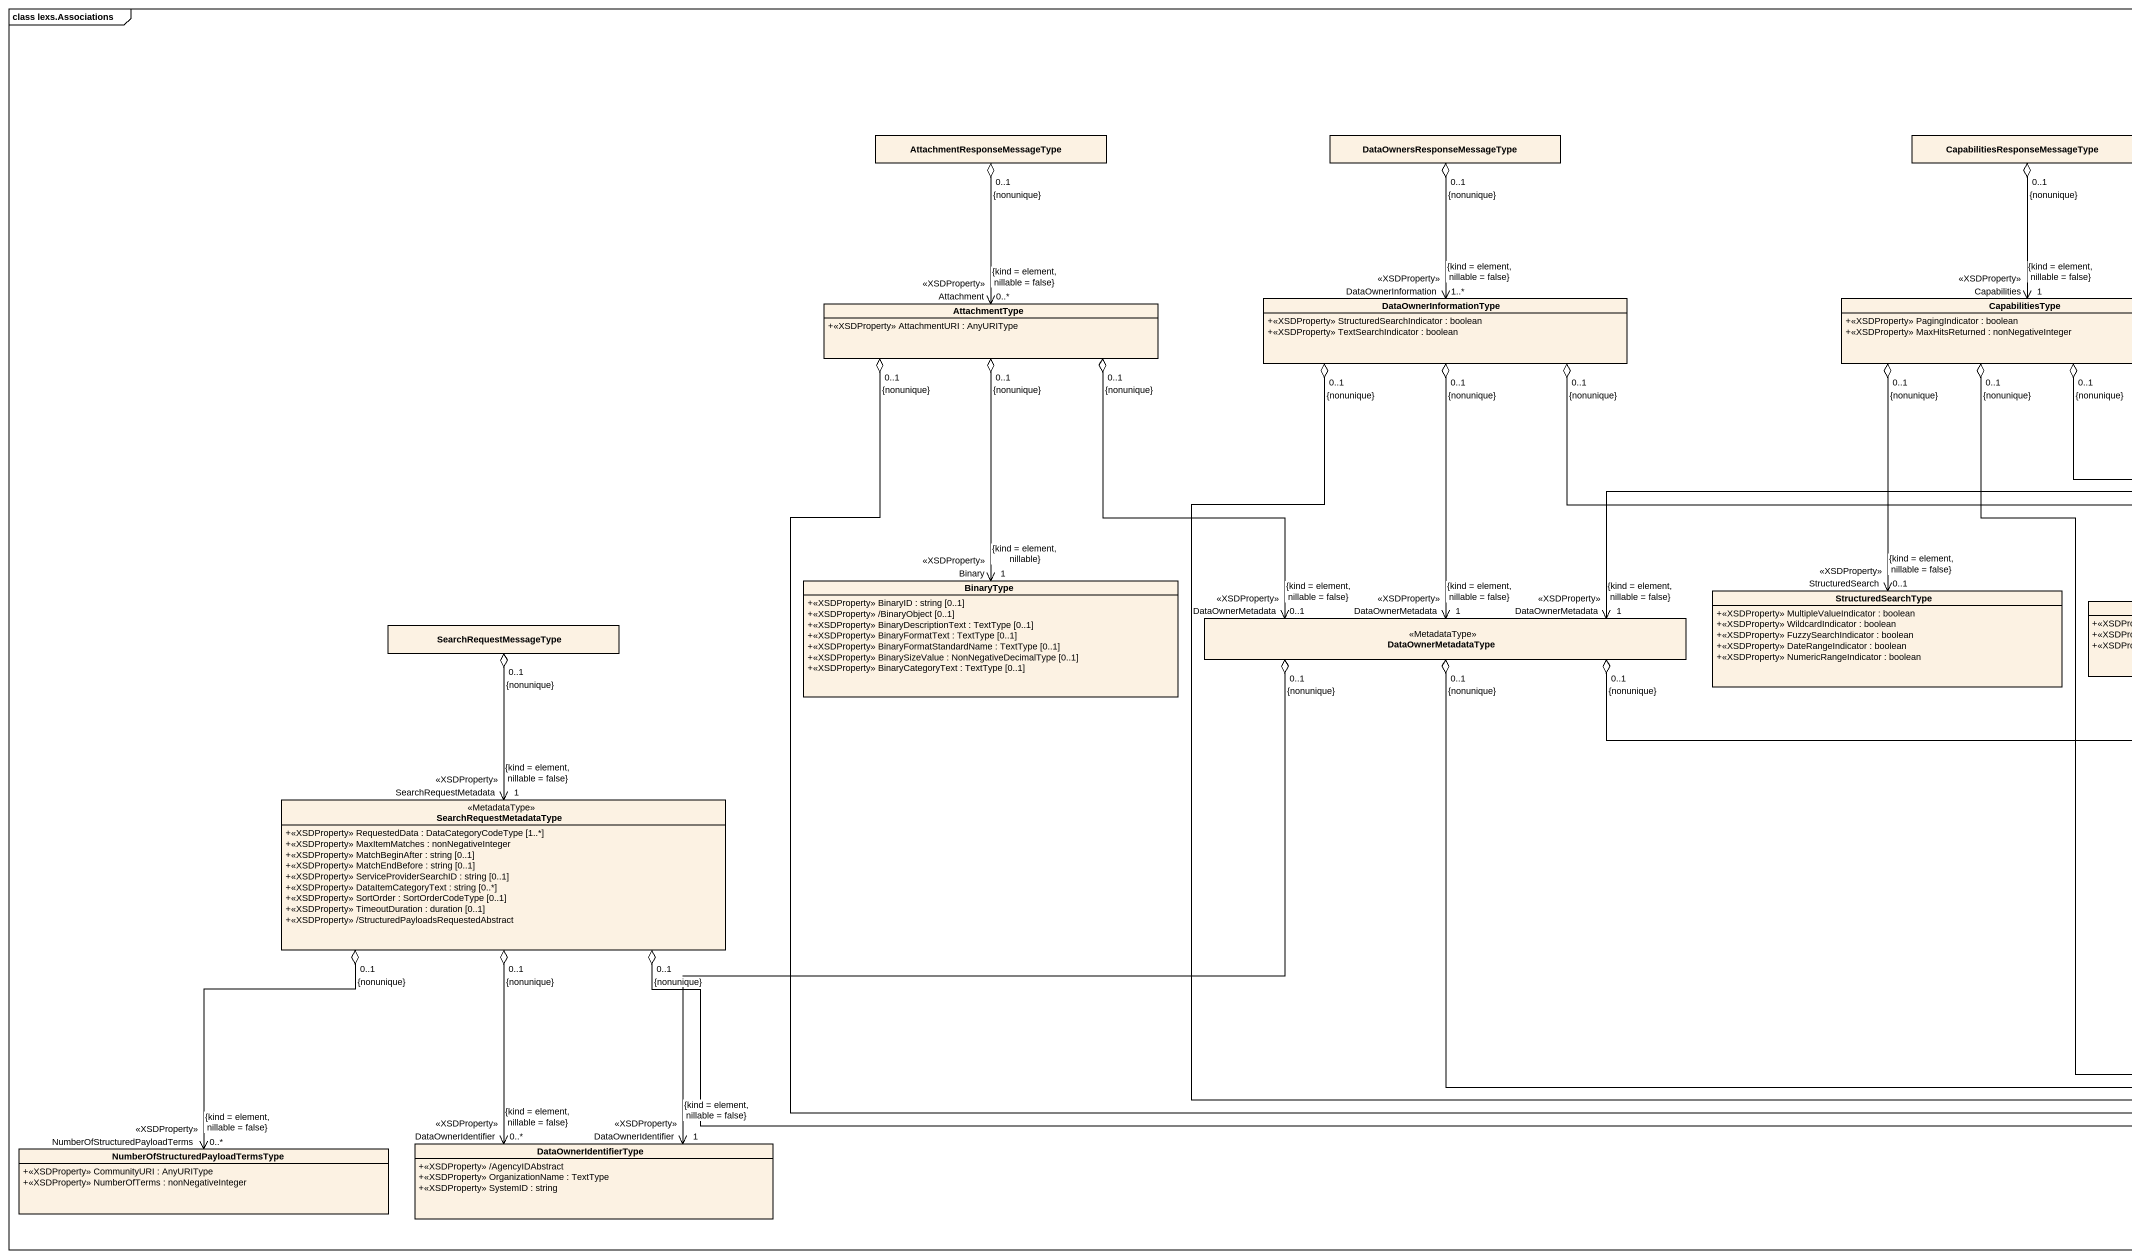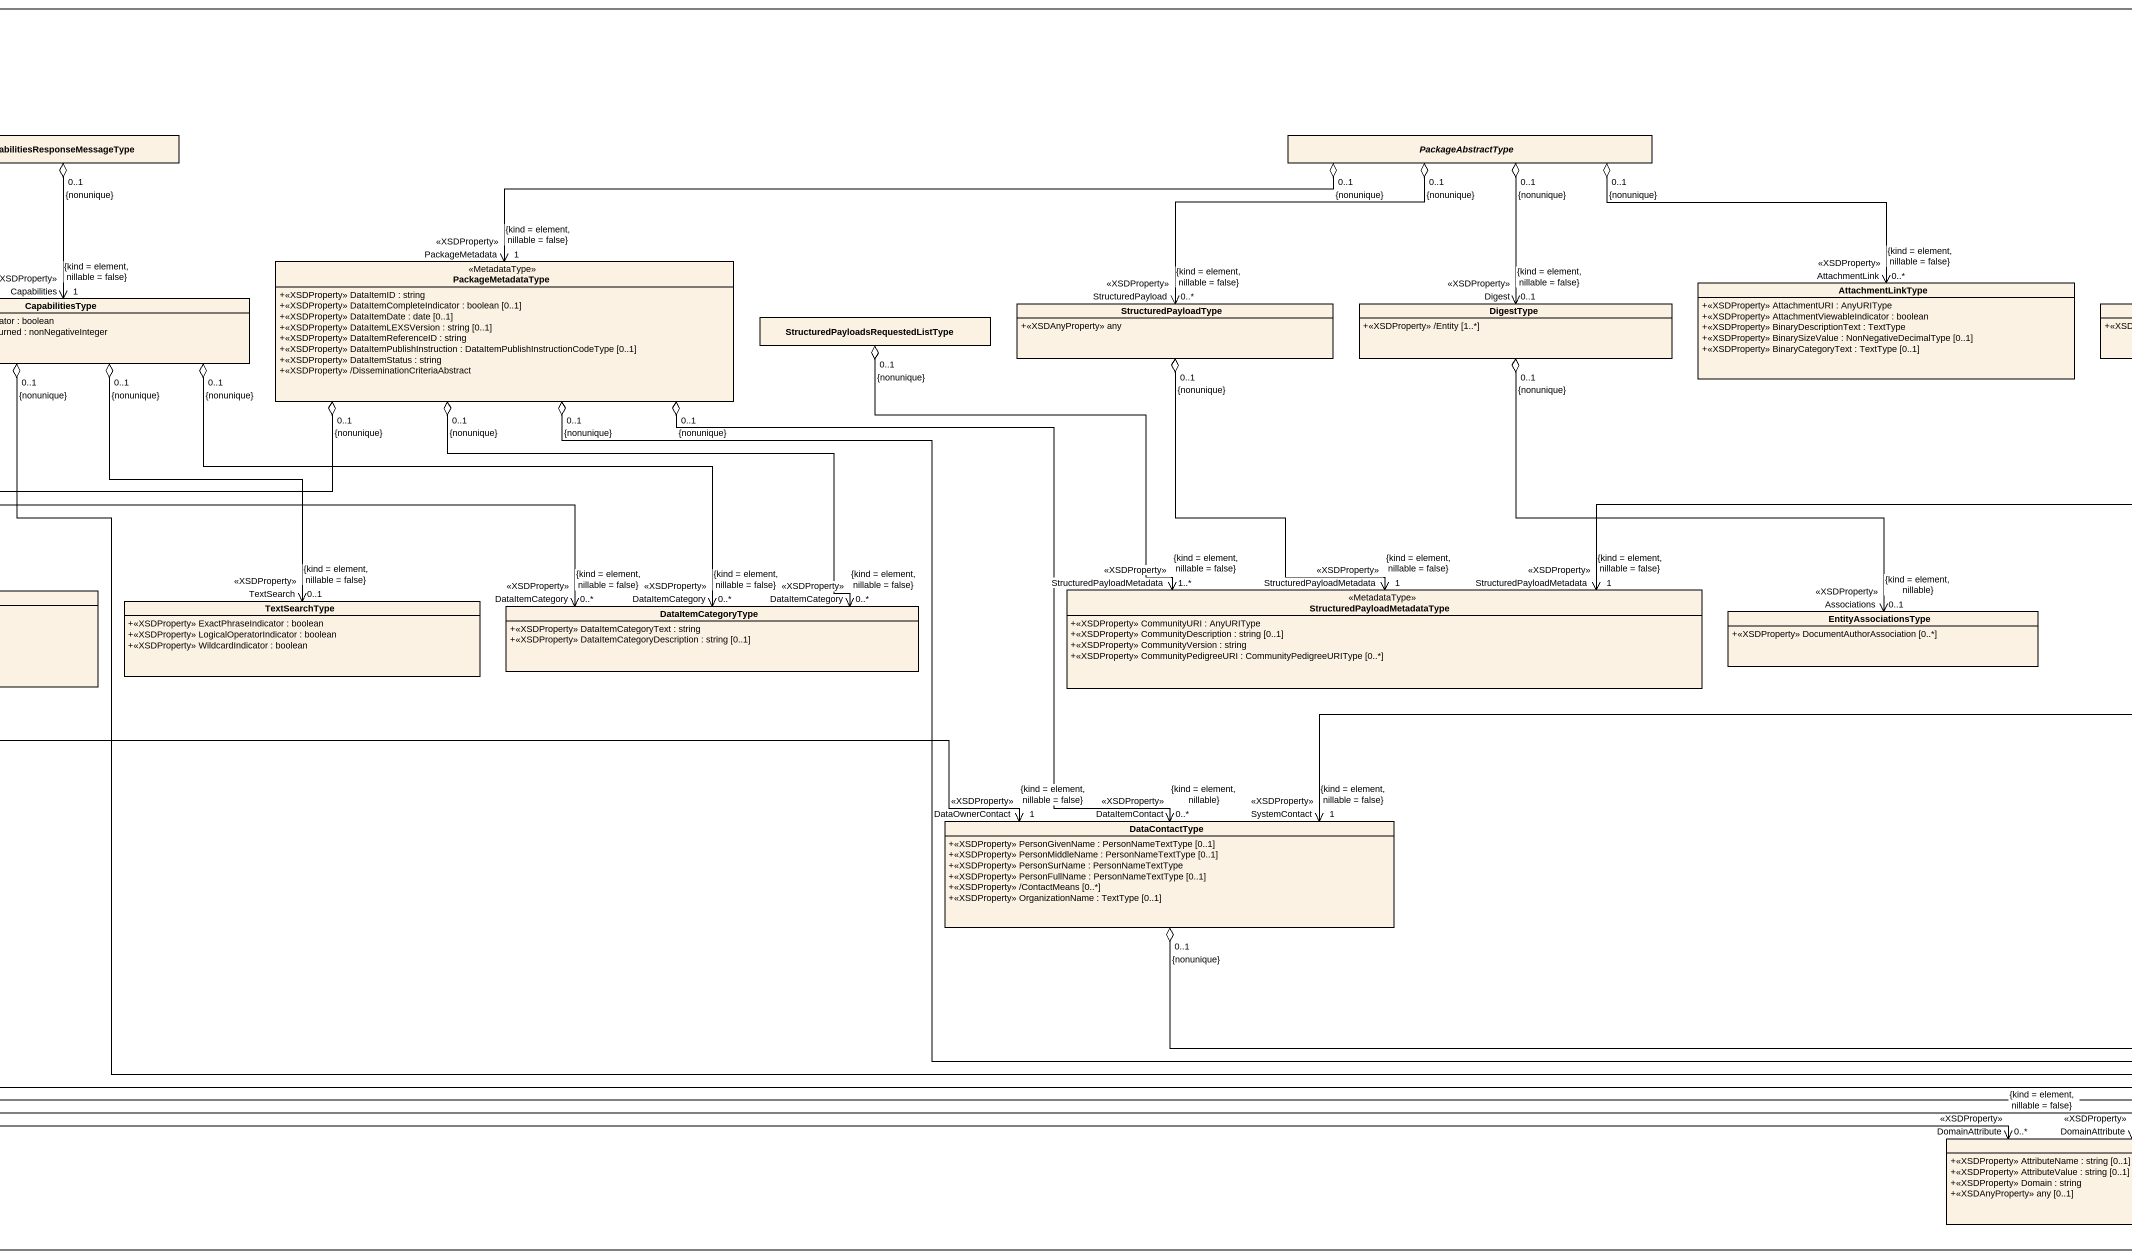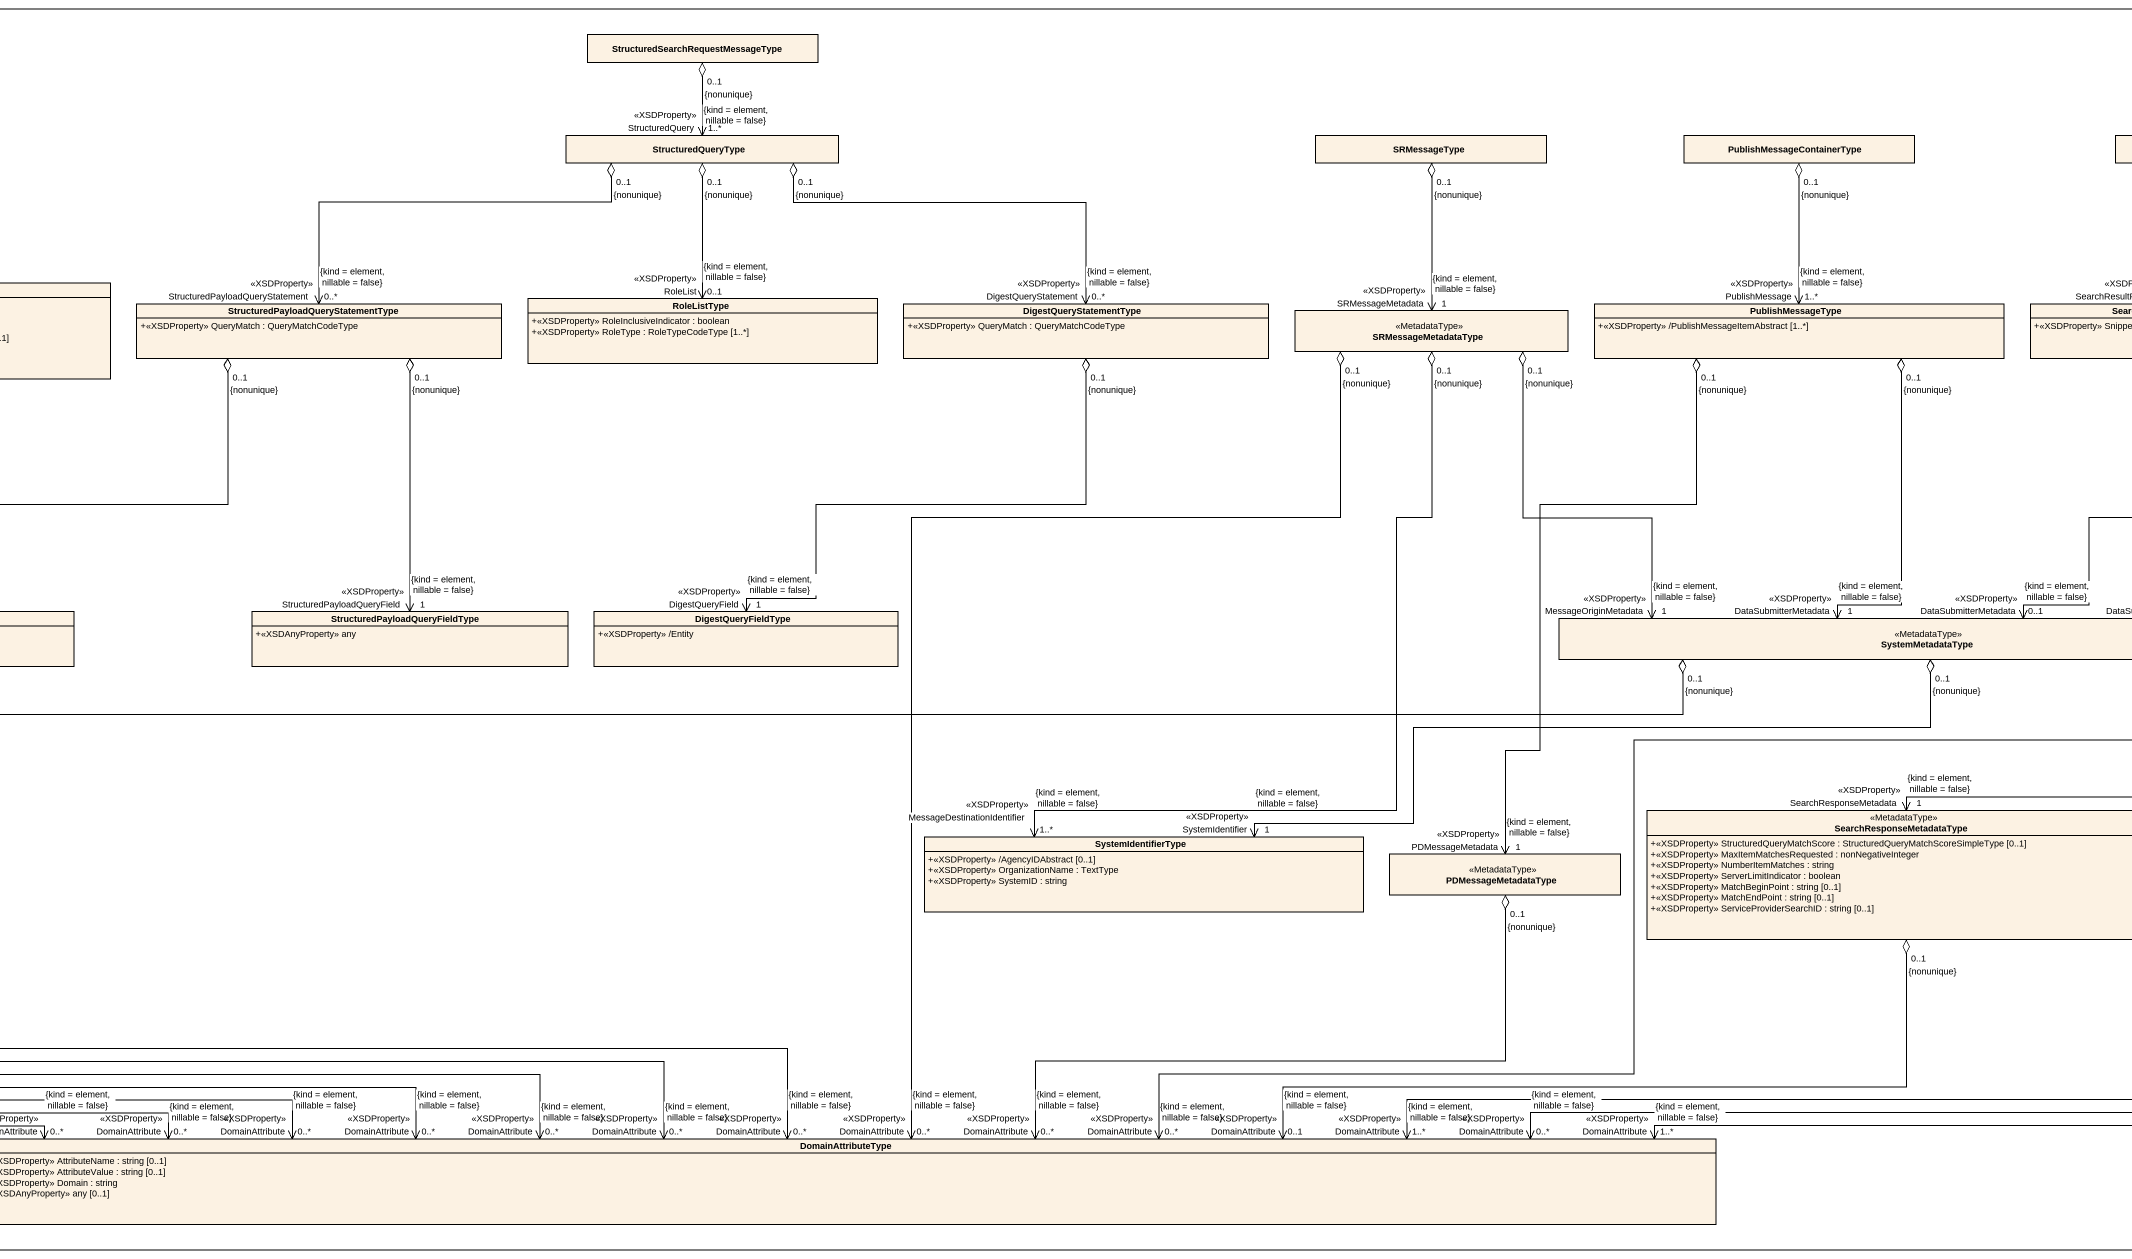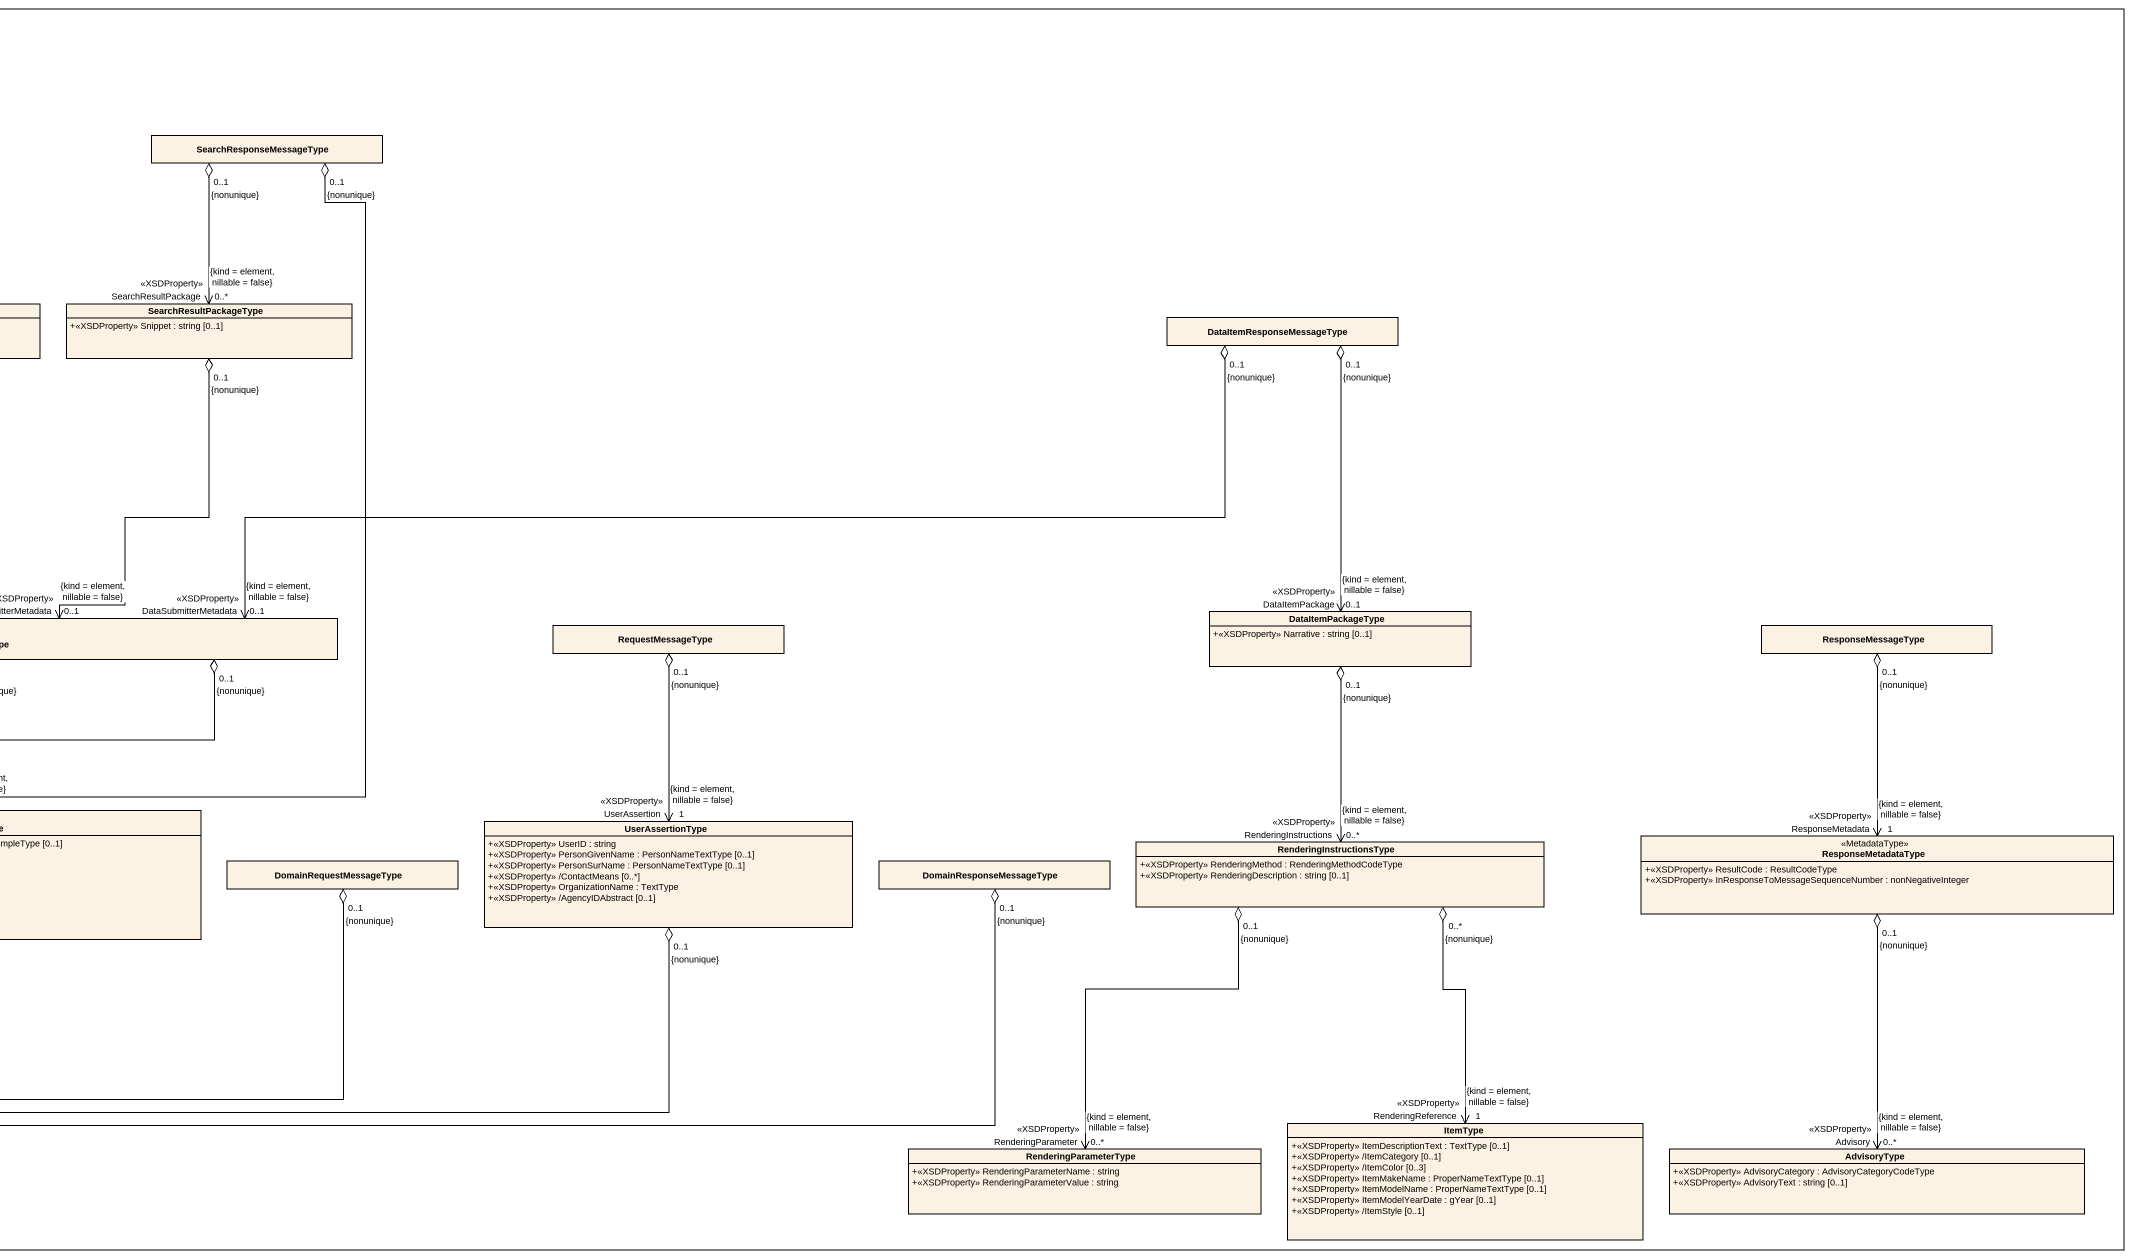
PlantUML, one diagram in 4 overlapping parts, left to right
@startuml
mainframe class lexs.Associations
hide circle
hide empty members
skinparam classAttributeIconSize 0
class "StructuredSearchRequestMessageType" as StructuredSearchRequestMessa
class "AttachmentResponseMessageType" as AttachmentResponseMessageTyp
class "DataOwnersResponseMessageType" as DataOwnersResponseMessageTyp
class "CapabilitiesResponseMessageType" as CapabilitiesResponseMessageT
abstract class PackageAbstractType
class StructuredQueryType
class SRMessageType
class PublishMessageContainerType
class SearchResponseMessageType
class PackageMetadataType <<MetadataType>> {
  +<<XSDProperty>> DataItemID : string
  +<<XSDProperty>> DataItemCompleteIndicator : boolean [0..1]
  +<<XSDProperty>> DataItemDate : date [0..1]
  +<<XSDProperty>> DataItemLEXSVersion : string [0..1]
  +<<XSDProperty>> DataItemReferenceID : string
  +<<XSDProperty>> DataItemPublishInstruction : DataItemPublishInstructionCodeType [0..1]
  +<<XSDProperty>> DataItemStatus : string
  +<<XSDProperty>> /DisseminationCriteriaAbstract
}
class AttachmentType {
  +<<XSDProperty>> AttachmentURI : AnyURIType
}
class DataOwnerInformationType {
  +<<XSDProperty>> StructuredSearchIndicator : boolean
  +<<XSDProperty>> TextSearchIndicator : boolean
}
class CapabilitiesType {
  +<<XSDProperty>> PagingIndicator : boolean
  +<<XSDProperty>> MaxHitsReturned : nonNegativeInteger
}
class StructuredPayloadType {
  +<<XSDAnyProperty>> any
}
class DigestType {
  +<<XSDProperty>> /Entity [1..*]
}
class AttachmentLinkType {
  +<<XSDProperty>> AttachmentURI : AnyURIType
  +<<XSDProperty>> AttachmentViewableIndicator : boolean
  +<<XSDProperty>> BinaryDescriptionText : TextType
  +<<XSDProperty>> BinarySizeValue : NonNegativeDecimalType [0..1]
  +<<XSDProperty>> BinaryCategoryText : TextType [0..1]
}
class "StructuredPayloadQueryStatementType" as StructuredPayloadQueryStatem {
  +<<XSDProperty>> QueryMatch : QueryMatchCodeType
}
class RoleListType {
  +<<XSDProperty>> RoleInclusiveIndicator : boolean
  +<<XSDProperty>> RoleType : RoleTypeCodeType [1..*]
}
class DigestQueryStatementType {
  +<<XSDProperty>> QueryMatch : QueryMatchCodeType
}
class SRMessageMetadataType <<MetadataType>>
class PublishMessageType {
  +<<XSDProperty>> /PublishMessageItemAbstract [1..*]
}
class SearchResultPackageType {
  +<<XSDProperty>> Snippet : string [0..1]
}
class "StructuredPayloadsRequestedListType" as StructuredPayloadsRequestedL
class DataItemResponseMessageType
class BinaryType {
  +<<XSDProperty>> BinaryID : string [0..1]
  +<<XSDProperty>> /BinaryObject [0..1]
  +<<XSDProperty>> BinaryDescriptionText : TextType [0..1]
  +<<XSDProperty>> BinaryFormatText : TextType [0..1]
  +<<XSDProperty>> BinaryFormatStandardName : TextType [0..1]
  +<<XSDProperty>> BinarySizeValue : NonNegativeDecimalType [0..1]
  +<<XSDProperty>> BinaryCategoryText : TextType [0..1]
}
class DataOwnerMetadataType <<MetadataType>>
class StructuredSearchType {
  +<<XSDProperty>> MultipleValueIndicator : boolean
  +<<XSDProperty>> WildcardIndicator : boolean
  +<<XSDProperty>> FuzzySearchIndicator : boolean
  +<<XSDProperty>> DateRangeIndicator : boolean
  +<<XSDProperty>> NumericRangeIndicator : boolean
}
class TextSearchType {
  +<<XSDProperty>> ExactPhraseIndicator : boolean
  +<<XSDProperty>> LogicalOperatorIndicator : boolean
  +<<XSDProperty>> WildcardIndicator : boolean
}
class DataItemCategoryType {
  +<<XSDProperty>> DataItemCategoryText : string
  +<<XSDProperty>> DataItemCategoryDescription : string [0..1]
}
class "StructuredPayloadMetadataType" as StructuredPayloadMetadataTyp <<MetadataType>> {
  +<<XSDProperty>> CommunityURI : AnyURIType
  +<<XSDProperty>> CommunityDescription : string [0..1]
  +<<XSDProperty>> CommunityVersion : string
  +<<XSDProperty>> CommunityPedigreeURI : CommunityPedigreeURIType [0..*]
}
class EntityAssociationsType {
  +<<XSDProperty>> DocumentAuthorAssociation [0..*]
}
class "StructuredPayloadQueryFieldType" as StructuredPayloadQueryFieldT {
  +<<XSDAnyProperty>> any
}
class DigestQueryFieldType {
  +<<XSDProperty>> /Entity
}
class SystemMetadataType <<MetadataType>>
class DataItemPackageType {
  +<<XSDProperty>> Narrative : string [0..1]
}
class SearchRequestMessageType
class RequestMessageType
class ResponseMessageType
class SearchRequestMetadataType <<MetadataType>> {
  +<<XSDProperty>> RequestedData : DataCategoryCodeType [1..*]
  +<<XSDProperty>> MaxItemMatches : nonNegativeInteger
  +<<XSDProperty>> MatchBeginAfter : string [0..1]
  +<<XSDProperty>> MatchEndBefore : string [0..1]
  +<<XSDProperty>> ServiceProviderSearchID : string [0..1]
  +<<XSDProperty>> DataItemCategoryText : string [0..*]
  +<<XSDProperty>> SortOrder : SortOrderCodeType [0..1]
  +<<XSDProperty>> TimeoutDuration : duration [0..1]
  +<<XSDProperty>> /StructuredPayloadsRequestedAbstract
}
class SearchResponseMetadataType <<MetadataType>> {
  +<<XSDProperty>> StructuredQueryMatchScore : StructuredQueryMatchScoreSimpleType [0..1]
  +<<XSDProperty>> MaxItemMatchesRequested : nonNegativeInteger
  +<<XSDProperty>> NumberItemMatches : string
  +<<XSDProperty>> ServerLimitIndicator : boolean
  +<<XSDProperty>> MatchBeginPoint : string [0..1]
  +<<XSDProperty>> MatchEndPoint : string [0..1]
  +<<XSDProperty>> ServiceProviderSearchID : string [0..1]
}
class DataContactType {
  +<<XSDProperty>> PersonGivenName : PersonNameTextType [0..1]
  +<<XSDProperty>> PersonMiddleName : PersonNameTextType [0..1]
  +<<XSDProperty>> PersonSurName : PersonNameTextType
  +<<XSDProperty>> PersonFullName : PersonNameTextType [0..1]
  +<<XSDProperty>> /ContactMeans [0..*]
  +<<XSDProperty>> OrganizationName : TextType [0..1]
}
class SystemIdentifierType {
  +<<XSDProperty>> /AgencyIDAbstract [0..1]
  +<<XSDProperty>> OrganizationName : TextType
  +<<XSDProperty>> SystemID : string
}
class PDMessageMetadataType <<MetadataType>>
class UserAssertionType {
  +<<XSDProperty>> UserID : string
  +<<XSDProperty>> PersonGivenName : PersonNameTextType [0..1]
  +<<XSDProperty>> PersonSurName : PersonNameTextType [0..1]
  +<<XSDProperty>> /ContactMeans [0..*]
  +<<XSDProperty>> OrganizationName : TextType
  +<<XSDProperty>> /AgencyIDAbstract [0..1]
}
class RenderingInstructionsType {
  +<<XSDProperty>> RenderingMethod : RenderingMethodCodeType
  +<<XSDProperty>> RenderingDescription : string [0..1]
}
class ResponseMetadataType <<MetadataType>> {
  +<<XSDProperty>> ResultCode : ResultCodeType
  +<<XSDProperty>> InResponseToMessageSequenceNumber : nonNegativeInteger
}
class DomainRequestMessageType
class DomainResponseMessageType
class ItemType {
  +<<XSDProperty>> ItemDescriptionText : TextType [0..1]
  +<<XSDProperty>> /ItemCategory [0..1]
  +<<XSDProperty>> /ItemColor [0..3]
  +<<XSDProperty>> ItemMakeName : ProperNameTextType [0..1]
  +<<XSDProperty>> ItemModelName : ProperNameTextType [0..1]
  +<<XSDProperty>> ItemModelYearDate : gYear [0..1]
  +<<XSDProperty>> /ItemStyle [0..1]
}
class "NumberOfStructuredPayloadTermsType" as NumberOfStructuredPayloadTer {
  +<<XSDProperty>> CommunityURI : AnyURIType
  +<<XSDProperty>> NumberOfTerms : nonNegativeInteger
}
class DataOwnerIdentifierType {
  +<<XSDProperty>> /AgencyIDAbstract
  +<<XSDProperty>> OrganizationName : TextType
  +<<XSDProperty>> SystemID : string
}
class DomainAttributeType {
  +<<XSDProperty>> AttributeName : string [0..1]
  +<<XSDProperty>> AttributeValue : string [0..1]
  +<<XSDProperty>> Domain : string
  +<<XSDAnyProperty>> any [0..1]
}
class RenderingParameterType {
  +<<XSDProperty>> RenderingParameterName : string
  +<<XSDProperty>> RenderingParameterValue : string
}
class AdvisoryType {
  +<<XSDProperty>> AdvisoryCategory : AdvisoryCategoryCodeType
  +<<XSDProperty>> AdvisoryText : string [0..1]
}
StructuredSearchRequestMessa "0..1\n{nonunique}" o--> "StructuredQuery\n<<XSDProperty>>\n1..*\n{kind = element, nillable = false}" StructuredQueryType
AttachmentResponseMessageTyp "0..1\n{nonunique}" o--> "Attachment\n<<XSDProperty>>\n0..*\n{kind = element, nillable = false}" AttachmentType
DataOwnersResponseMessageTyp "0..1\n{nonunique}" o--> "DataOwnerInformation\n<<XSDProperty>>\n1..*\n{kind = element, nillable = false}" DataOwnerInformationType
CapabilitiesResponseMessageT "0..1\n{nonunique}" o--> "Capabilities\n<<XSDProperty>>\n1\n{kind = element, nillable = false}" CapabilitiesType
PackageAbstractType "0..1\n{nonunique}" o-left-> "PackageMetadata\n<<XSDProperty>>\n1\n{kind = element, nillable = false}" PackageMetadataType
PackageAbstractType "0..1\n{nonunique}" o--> "StructuredPayload\n<<XSDProperty>>\n0..*\n{kind = element, nillable = false}" StructuredPayloadType
PackageAbstractType "0..1\n{nonunique}" o--> "Digest\n<<XSDProperty>>\n0..1\n{kind = element, nillable = false}" DigestType
PackageAbstractType "0..1\n{nonunique}" o-right-> "AttachmentLink\n<<XSDProperty>>\n0..*\n{kind = element, nillable = false}" AttachmentLinkType
StructuredQueryType "0..1\n{nonunique}" o-left-> "StructuredPayloadQueryStatement\n<<XSDProperty>>\n0..*\n{kind = element, nillable = false}" StructuredPayloadQueryStatem
StructuredQueryType "0..1\n{nonunique}" o--> "RoleList\n<<XSDProperty>>\n0..1\n{kind = element, nillable = false}" RoleListType
StructuredQueryType "0..1\n{nonunique}" o-right-> "DigestQueryStatement\n<<XSDProperty>>\n0..*\n{kind = element, nillable = false}" DigestQueryStatementType
SRMessageType "0..1\n{nonunique}" o--> "SRMessageMetadata\n<<XSDProperty>>\n1\n{kind = element, nillable = false}" SRMessageMetadataType
PublishMessageContainerType "0..1\n{nonunique}" o--> "PublishMessage\n<<XSDProperty>>\n1..*\n{kind = element, nillable = false}" PublishMessageType
SearchResponseMessageType "0..1\n{nonunique}" o--> "SearchResultPackage\n<<XSDProperty>>\n0..*\n{kind = element, nillable = false}" SearchResultPackageType
SearchResponseMessageType "0..1\n{nonunique}" o--> "SearchResponseMetadata\n<<XSDProperty>>\n1\n{kind = element, nillable = false}" SearchResponseMetadataType
PackageMetadataType "0..1\n{nonunique}" o-left-> "DataOwnerMetadata\n<<XSDProperty>>\n1\n{kind = element, nillable = false}" DataOwnerMetadataType
PackageMetadataType "0..1\n{nonunique}" o--> "DataItemCategory\n<<XSDProperty>>\n0..*\n{kind = element, nillable = false}" DataItemCategoryType
PackageMetadataType "0..1\n{nonunique}" o--> "DataItemContact\n<<XSDProperty>>\n0..*\n{kind = element, nillable}" DataContactType
PackageMetadataType "0..1\n{nonunique}" o-right-> "DomainAttribute\n<<XSDProperty>>\n0..*\n{kind = element, nillable = false}" DomainAttributeType
AttachmentType "0..1\n{nonunique}" o--> "Binary\n<<XSDProperty>>\n1\n{kind = element, nillable}" BinaryType
AttachmentType "0..1\n{nonunique}" o--> "DataOwnerMetadata\n<<XSDProperty>>\n0..1\n{kind = element, nillable = false}" DataOwnerMetadataType
AttachmentType "0..1\n{nonunique}" o-right-> "DomainAttribute\n<<XSDProperty>>\n0..*\n{kind = element, nillable = false}" DomainAttributeType
DataOwnerInformationType "0..1\n{nonunique}" o--> "DataOwnerMetadata\n<<XSDProperty>>\n1\n{kind = element, nillable = false}" DataOwnerMetadataType
DataOwnerInformationType "0..1\n{nonunique}" o-right-> "DataItemCategory\n<<XSDProperty>>\n0..*\n{kind = element, nillable = false}" DataItemCategoryType
DataOwnerInformationType "0..1\n{nonunique}" o-right-> "DomainAttribute\n<<XSDProperty>>\n0..*\n{kind = element, nillable = false}" DomainAttributeType
CapabilitiesType "0..1\n{nonunique}" o--> "StructuredSearch\n<<XSDProperty>>\n0..1\n{kind = element, nillable = false}" StructuredSearchType
CapabilitiesType "0..1\n{nonunique}" o--> "TextSearch\n<<XSDProperty>>\n0..1\n{kind = element, nillable = false}" TextSearchType
CapabilitiesType "0..1\n{nonunique}" o-right-> "DataItemCategory\n<<XSDProperty>>\n0..*\n{kind = element, nillable = false}" DataItemCategoryType
CapabilitiesType "0..1\n{nonunique}" o-right-> "DomainAttribute\n<<XSDProperty>>\n0..*\n{kind = element, nillable = false}" DomainAttributeType
StructuredPayloadType "0..1\n{nonunique}" o--> "StructuredPayloadMetadata\n<<XSDProperty>>\n1\n{kind = element, nillable = false}" StructuredPayloadMetadataTyp
DigestType "0..1\n{nonunique}" o--> "Associations\n<<XSDProperty>>\n0..1\n{kind = element, nillable}" EntityAssociationsType
StructuredPayloadQueryStatem "0..1\n{nonunique}" o-left-> "StructuredPayloadMetadata\n<<XSDProperty>>\n1\n{kind = element, nillable = false}" StructuredPayloadMetadataTyp
StructuredPayloadQueryStatem "0..1\n{nonunique}" o--> "StructuredPayloadQueryField\n<<XSDProperty>>\n1\n{kind = element, nillable = false}" StructuredPayloadQueryFieldT
DigestQueryStatementType "0..1\n{nonunique}" o--> "DigestQueryField\n<<XSDProperty>>\n1\n{kind = element, nillable = false}" DigestQueryFieldType
SRMessageMetadataType "0..1\n{nonunique}" o--> "MessageOriginMetadata\n<<XSDProperty>>\n1\n{kind = element, nillable = false}" SystemMetadataType
SRMessageMetadataType "0..1\n{nonunique}" o--> "MessageDestinationIdentifier\n<<XSDProperty>>\n1..*\n{kind = element, nillable = false}" SystemIdentifierType
SRMessageMetadataType "0..1\n{nonunique}" o--> "DomainAttribute\n<<XSDProperty>>\n0..*\n{kind = element, nillable = false}" DomainAttributeType
PublishMessageType "0..1\n{nonunique}" o--> "DataSubmitterMetadata\n<<XSDProperty>>\n1\n{kind = element, nillable = false}" SystemMetadataType
PublishMessageType "0..1\n{nonunique}" o--> "PDMessageMetadata\n<<XSDProperty>>\n1\n{kind = element, nillable = false}" PDMessageMetadataType
SearchResultPackageType "0..1\n{nonunique}" o--> "DataSubmitterMetadata\n<<XSDProperty>>\n0..1\n{kind = element, nillable = false}" SystemMetadataType
StructuredPayloadsRequestedL "0..1\n{nonunique}" o--> "StructuredPayloadMetadata\n<<XSDProperty>>\n1..*\n{kind = element, nillable = false}" StructuredPayloadMetadataTyp
DataItemResponseMessageType "0..1\n{nonunique}" o-left-> "DataSubmitterMetadata\n<<XSDProperty>>\n0..1\n{kind = element, nillable = false}" SystemMetadataType
DataItemResponseMessageType "0..1\n{nonunique}" o--> "DataItemPackage\n<<XSDProperty>>\n0..1\n{kind = element, nillable = false}" DataItemPackageType
DataOwnerMetadataType "0..1\n{nonunique}" o-right-> "DataOwnerContact\n<<XSDProperty>>\n1\n{kind = element, nillable = false}" DataContactType
DataOwnerMetadataType "0..1\n{nonunique}" o--> "DataOwnerIdentifier\n<<XSDProperty>>\n1\n{kind = element, nillable = false}" DataOwnerIdentifierType
DataOwnerMetadataType "0..1\n{nonunique}" o-right-> "DomainAttribute\n<<XSDProperty>>\n0..*\n{kind = element, nillable = false}" DomainAttributeType
SystemMetadataType "0..1\n{nonunique}" o-left-> "SystemContact\n<<XSDProperty>>\n1\n{kind = element, nillable = false}" DataContactType
SystemMetadataType "0..1\n{nonunique}" o-left-> "SystemIdentifier\n<<XSDProperty>>\n1\n{kind = element, nillable = false}" SystemIdentifierType
SystemMetadataType "0..1\n{nonunique}" o-left-> "DomainAttribute\n<<XSDProperty>>\n0..*\n{kind = element, nillable = false}" DomainAttributeType
DataItemPackageType "0..1\n{nonunique}" o--> "RenderingInstructions\n<<XSDProperty>>\n0..*\n{kind = element, nillable = false}" RenderingInstructionsType
SearchRequestMessageType "0..1\n{nonunique}" o--> "SearchRequestMetadata\n<<XSDProperty>>\n1\n{kind = element, nillable = false}" SearchRequestMetadataType
RequestMessageType "0..1\n{nonunique}" o--> "UserAssertion\n<<XSDProperty>>\n1\n{kind = element, nillable = false}" UserAssertionType
ResponseMessageType "0..1\n{nonunique}" o--> "ResponseMetadata\n<<XSDProperty>>\n1\n{kind = element, nillable = false}" ResponseMetadataType
SearchRequestMetadataType "0..1\n{nonunique}" o--> "NumberOfStructuredPayloadTerms\n<<XSDProperty>>\n0..*\n{kind = element, nillable = false}" NumberOfStructuredPayloadTer
SearchRequestMetadataType "0..1\n{nonunique}" o--> "DataOwnerIdentifier\n<<XSDProperty>>\n0..*\n{kind = element, nillable = false}" DataOwnerIdentifierType
SearchRequestMetadataType "0..1\n{nonunique}" o-right-> "DomainAttribute\n<<XSDProperty>>\n0..*\n{kind = element, nillable = false}" DomainAttributeType
SearchResponseMetadataType "0..1\n{nonunique}" o-left-> "DomainAttribute\n<<XSDProperty>>\n0..1\n{kind = element, nillable = false}" DomainAttributeType
DataContactType "0..1\n{nonunique}" o-right-> "DomainAttribute\n<<XSDProperty>>\n0..*\n{kind = element, nillable = false}" DomainAttributeType
PDMessageMetadataType "0..1\n{nonunique}" o-left-> "DomainAttribute\n<<XSDProperty>>\n0..*\n{kind = element, nillable = false}" DomainAttributeType
UserAssertionType "0..1\n{nonunique}" o-left-> "DomainAttribute\n<<XSDProperty>>\n0..*\n{kind = element, nillable = false}" DomainAttributeType
RenderingInstructionsType "0..*\n{nonunique}" o--> "RenderingReference\n<<XSDProperty>>\n1\n{kind = element, nillable = false}" ItemType
RenderingInstructionsType "0..1\n{nonunique}" o--> "RenderingParameter\n<<XSDProperty>>\n0..*\n{kind = element, nillable = false}" RenderingParameterType
ResponseMetadataType "0..1\n{nonunique}" o--> "Advisory\n<<XSDProperty>>\n0..*\n{kind = element, nillable = false}" AdvisoryType
DomainRequestMessageType "0..1\n{nonunique}" o-left-> "DomainAttribute\n<<XSDProperty>>\n1..*\n{kind = element, nillable = false}" DomainAttributeType
DomainResponseMessageType "0..1\n{nonunique}" o-left-> "DomainAttribute\n<<XSDProperty>>\n1..*\n{kind = element, nillable = false}" DomainAttributeType
@enduml
